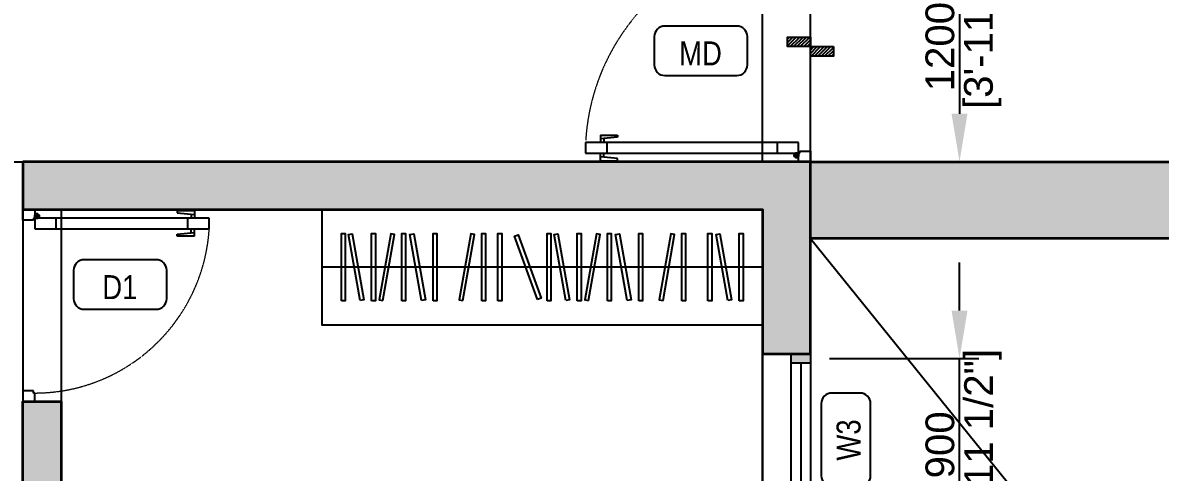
# Model space of a CAD drawing. Header units: millimetres. Extents: x -9946 to 131129, y -14823 to 207061.
# Drawn here: x 104274 to 110209, y 196404 to 198746 of the extents above; entities that cross this region are included whole.
import ezdxf
from ezdxf.enums import TextEntityAlignment as Align

# ---------------------------------------------------------------- set-up
doc = ezdxf.new("R2010")
doc.units = ezdxf.units.MM
doc.linetypes.add('3.5BHK EAST_UN-1$0$DASHED', pattern=[0.75, 0.5, -0.25])
doc.linetypes.add('3BHK  WEST_UN-3$0$DASHED', pattern=[0.75, 0.5, -0.25])
for name, color, linetype in [('A-Dimensions', 4, 'Continuous'), ('A-Door', 11, 'Continuous'), ('A-Door Line', 8, 'Continuous'), ('A-Furniture', 8, 'Continuous'), ('A-Hatch', 252, 'Continuous'), ('A-Room Boundary', 44, 'Continuous'), ('A-Shaft', 8, 'Continuous'), ('A-Text Main', 44, 'Continuous'), ('A-Window', 4, 'Continuous')]:
    doc.layers.add(name, color=color, linetype=linetype)
doc.layers.add('A-Wall', color=240, linetype='Continuous', lineweight=35)
doc.styles.add('2024-08-29_TOWER-A$0$simplex-0.8', font='simplex.shx', dxfattribs={"width": 0.8})
doc.styles.add('ARIAL', font='ARIALN.TTF')
doc.styles.add('S', font='arial.ttf', dxfattribs={"height": 150})
doc.dimstyles.new('DIMSMALL', dxfattribs={"dimtxt": 150, "dimasz": 250, "dimexe": 100, "dimexo": 100, "dimgap": 25, "dimtad": 1, "dimdec": 0, "dimtxsty": 'S', "dimcen": 0, "dimdle": 100, "dimclrd": 8, "dimclre": 8, "dimclrt": 256, "dimazin": 3, "dimtfac": 1, "dimtdec": 0, "dimtix": 1, "dimtmove": 0, "dimatfit": 3, "dimldrblk": '12_DatumFilled', "dimlwd": -1, "dimlwe": -1, "dimarcsym": 1})

# ---------------------------------------------------------------- blocks, each defined once
blk = doc.blocks.new('3.5BHK EAST_UN-1$0$Door11')
for p, q in [((-991.7, 0), (-1050, 0)), ((-1050, 0), (-1050, -65.6)), ((-1003.4, -65.6), (-1003.4, -58.3)), ((-1003.4, -58.3), (-991.7, -58.3)), ((-991.7, -58.3), (-991.7, 0)), ((-58.3, -58.3), (-58.3, 0)), ((-58.3, 0), (0, 0)), ((-46.6, -58.3), (-58.3, -58.3)), ((-46.6, -65.6), (-46.6, -58.3)), ((-35, -94.7), (-35, -59.8)), ((0, 0), (0, -65.6)), ((-1050, -65.6), (-1003.4, -65.6)), ((-104.9, -65.6), (-104.9, -1021.8)), ((-46.6, -65.6), (-104.9, -65.6)), ((-104.9, -65.6), (-104.9, -65.6)), ((-17.5, -77.3), (-52.5, -77.3)), ((-46.6, -1021.8), (-46.6, -65.6)), ((0, -65.6), (-46.6, -65.6)), ((-104.9, -182.2), (-46.6, -182.2)), ((-145.8, -846.8), (-134.1, -846.8)), ((-145.8, -940.1), (-145.8, -846.8)), ((-134.1, -846.8), (-125.5, -940.1)), ((-17.5, -846.8), (-26.1, -940.1)), ((-5.8, -846.8), (-17.5, -846.8)), ((-5.8, -940.1), (-5.8, -846.8)), ((-127.1, -922.6), (-104.9, -922.6)), ((-104.9, -905.1), (-46.6, -905.1)), ((-24.5, -922.6), (-46.6, -922.6)), ((-145.8, -940.1), (-104.9, -940.1)), ((-5.8, -940.1), (-46.6, -940.1)), ((-104.9, -1021.8), (-46.6, -1021.8))]:
    blk.add_line(p, q)
blk.add_circle((-35, -77.3), 11.7)
at = {"linetype": '3.5BHK EAST_UN-1$0$DASHED', "lineweight": 0}
blk.add_arc((-43.9, -64.2), 959.5, 180.08223, 266.3506, dxfattribs=at)
blk = doc.blocks.new('3.5BHK EAST_UN-1$0$A$Ceb508b97')
at = {"layer": 'A-Furniture', "ltscale": 600}
blk.add_lwpolyline([(100.2, 600), (100.2, 0), (2400.2, 0), (2400.2, 600)], close=True, dxfattribs=at)
for points in [[(202.7, 125), (202.7, 475), (222.7, 475), (222.7, 125), (202.7, 125)], [(359.9, 125), (359.9, 475), (379.9, 475), (379.9, 125), (359.9, 125)], [(517.8, 125), (517.8, 475), (537.8, 475), (537.8, 125), (517.8, 125)], [(681.2, 125), (681.2, 475), (701.2, 475), (701.2, 125), (681.2, 125)], [(934.9, 125), (934.9, 475), (954.9, 475), (954.9, 125), (934.9, 125)], [(1019.4, 125), (1019.4, 475), (1039.4, 475), (1039.4, 125), (1019.4, 125)], [(1275.7, 125), (1275.7, 475), (1295.7, 475), (1295.7, 125), (1275.7, 125)], [(1432.9, 125), (1432.9, 475), (1452.9, 475), (1452.9, 125), (1432.9, 125)], [(1590.8, 125), (1590.8, 475), (1610.8, 475), (1610.8, 125), (1590.8, 125)], [(1754.2, 125), (1754.2, 475), (1774.2, 475), (1774.2, 125), (1754.2, 125)], [(1979, 125), (1979, 475), (1999, 475), (1999, 125), (1979, 125)], [(2114.9, 125), (2114.9, 475), (2134.9, 475), (2134.9, 125), (2114.9, 125)], [(2278.3, 125), (2278.3, 475), (2298.3, 475), (2298.3, 125), (2278.3, 125)], [(300.1, 125.9), (239.3, 470.6), (259, 474.1), (319.7, 129.4), (300.1, 125.9)], [(419.5, 125.9), (480.3, 470.6), (460.6, 474.1), (399.9, 129.4), (419.5, 125.9)], [(621.4, 125.9), (560.6, 470.6), (580.3, 474.1), (641.1, 129.4), (621.4, 125.9)], [(836.6, 125.9), (897.4, 470.6), (877.7, 474.1), (817, 129.4), (836.6, 125.9)], [(1226.2, 132.1), (1106.5, 461), (1125.3, 467.9), (1245, 139), (1226.2, 132.1)], [(1373, 125.9), (1312.3, 470.6), (1332, 474.1), (1392.7, 129.4), (1373, 125.9)], [(1492.5, 125.9), (1553.3, 470.6), (1533.6, 474.1), (1472.8, 129.4), (1492.5, 125.9)], [(1694.4, 125.9), (1633.6, 470.6), (1653.3, 474.1), (1714.1, 129.4), (1694.4, 125.9)], [(1880.8, 125.9), (1941.5, 470.6), (1921.8, 474.1), (1861.1, 129.4), (1880.8, 125.9)], [(2218.5, 125.9), (2157.7, 470.6), (2177.4, 474.1), (2238.2, 129.4), (2218.5, 125.9)], [(2400.2, 300), (100, 300)]]:
    blk.add_lwpolyline(points, dxfattribs=at)
blk = doc.blocks.new('A$C060bb122')
at = {"layer": 'A-Window', "linetype": 'Continuous'}
for points in [[(0, 0), (-100, 0), (-100, -50), (0, -50)], [(-100, -900), (0, -900), (0, -850), (-100, -850)]]:
    blk.add_hatch(color=256, dxfattribs=at).paths.add_polyline_path(points)
for p, q in [((-249.5, 0), (-249.5, -900)), ((-100, 0), (-249.5, 0)), ((-100, -50), (-100, 0)), ((0, 0), (-100, 0)), ((0, 0), (-100, 0)), ((0, 0), (0, -900)), ((0, 0), (0, -50)), ((0, -50), (-100, -50)), ((-100, -850), (-100, -50)), ((-50, -50), (-50, -850)), ((0, -50), (0, -850)), ((-100, -900), (-100, -850)), ((-100, -850), (0, -850)), ((0, -850), (0, -900)), ((-100, -900), (-250, -900)), ((0, -900), (-100, -900)), ((0, -900), (-100, -900))]:
    blk.add_line(p, q, dxfattribs=at)
blk = doc.blocks.new('A$Cd470dc81')
at = {"layer": 'A-Door'}
for p, q in [((0, -55.5), (0, 0)), ((0, 0), (62.5, 0)), ((62.5, 0), (62.5, -44.4)), ((55.5, -55.5), (0, -55.5)), ((62.5, -44.4), (55.5, -44.4)), ((55.5, -44.4), (55.5, -55.5)), ((90.2, -33.3), (56.9, -33.3)), ((1173.1, -44.4), (62.5, -44.4)), ((62.5, -44.4), (62.5, -99.9)), ((73.6, -16.7), (73.6, -50)), ((173.5, -99.9), (173.5, -44.4)), ((1006.5, -5.6), (1006.5, -16.7)), ((1095.4, -5.6), (1006.5, -5.6)), ((1006.5, -16.7), (1095.4, -24.9)), ((1062, -99.9), (1062, -44.4)), ((1078.7, -23.3), (1078.7, -44.4)), ((1095.4, -5.6), (1095.4, -44.4)), ((1173.1, -99.9), (1173.1, -44.4)), ((62.5, -99.9), (1173.1, -99.9)), ((62.5, -99.9), (62.5, -99.9)), ((1078.7, -121), (1078.7, -99.9)), ((1095.4, -138.8), (1095.4, -99.9)), ((1006.5, -127.7), (1095.4, -119.5)), ((1006.5, -138.8), (1006.5, -127.7)), ((1095.4, -138.8), (1006.5, -138.8)), ((55.5, -1144.5), (0, -1144.5)), ((0, -1144.5), (0, -1200)), ((55.5, -1155.6), (55.5, -1144.5)), ((62.5, -1155.6), (55.5, -1155.6)), ((62.5, -1200), (62.5, -1155.6)), ((0, -1200), (62.5, -1200))]:
    blk.add_line(p, q, dxfattribs=at)
blk.add_circle((73.6, -33.3), 11.1, dxfattribs=at)
at = {"layer": 'A-Door', "linetype": '3BHK  WEST_UN-3$0$DASHED', "lineweight": 0}
blk.add_arc((61.2, -41.8), 1113.8, 270.08223, 356.3506, dxfattribs=at)
blk = doc.blocks.new('2024-08-29_TOWER-A$0$WNTG')
at = {"layer": 'A-Text Main'}
blk.add_lwpolyline([(-187.8, 246.2), (187.8, 246.2, -0.414214), (242.8, 191.2), (242.8, 43.3, -0.414214), (187.8, -11.7), (-187.8, -11.7, -0.414214), (-242.8, 43.3), (-242.8, 191.2, -0.414214)], format="xyb", close=True, dxfattribs=at)
at = {"layer": 'A-Text Main', "style": '2024-08-29_TOWER-A$0$simplex-0.8', "width": 0.8}
blk.add_attdef('WNTG', text='', height=150, dxfattribs=at).set_placement((-1.6, 43), align=Align.CENTER)
blk = doc.blocks.new('TILE DROP')
at = {"layer": 'A-Door Line'}
h = blk.add_hatch(dxfattribs=at)
h.set_pattern_fill('ANSI31', color=8, scale=0.1)
h.set_pattern_definition([(45, (-18.584744, -6.592634), (-0.008838835, 0.008838835), [])])
h.paths.add_polyline_path([(0, 0.05), (-0.12, 0.05), (-0.12, 0), (0, 0)])
h.paths.add_polyline_path([(0.12, -0.05), (0.12, 0), (0, 0), (0, -0.05)])
at = {"layer": 'A-Door Line', "color": 3}
for points in [[(-0.12, 0), (-0.12, 0.05), (0, 0.05), (0, 0)], [(0, -0.05), (0, 0), (0.12, 0), (0.12, -0.05)]]:
    blk.add_lwpolyline(points, close=True, dxfattribs=at)
blk = doc.blocks.new('Unit-1')
at = {"layer": 'A-Hatch', "linetype": 'Continuous'}
h = blk.add_hatch(color=256, dxfattribs=at)
h.dxf.hatch_style = 1
h.paths.add_polyline_path([(-7145, 15335.7), (-6895, 15335.7), (-6895, 16800.1), (-8999.8, 16800.1), (-8999.8, 16550.3), (-7145, 16550.1)])
h.paths.add_polyline_path([(-10800, 15796), (-10800, 12295), (-8145, 12295), (-8145, 12045.7), (-10800, 12045.7), (-10800, 10820), (-11050, 10820), (-11050, 15796)])
h.paths.add_polyline_path([(-5470, 12045.7), (-5270, 12045.7), (-5270, 16550.1), (-4400.1, 16550.1), (-4400.1, 16800.1), (-5470, 16800.1)])
h.paths.add_polyline_path([(-250, 16550.1), (-1050.1, 16550.1), (-1050.1, 16800.1), (0, 16800.1), (0, 16550.1), (0, 13495), (-250, 13495)])
h.paths.add_polyline_path([(-4110, 12295), (-4110, 12045.7), (-250, 12045.7), (-250, 11295.1), (0, 11295.1), (0, 12295)])
h.paths.add_polyline_path([(-3910, 8082.6), (-3910, 6370), (-1440, 6370), (-1440, 6420), (-1240, 6420), (-1240, 6370), (0, 6370), (0, 0), (-250, 0), (-250, 6170), (-4110, 6170), (-4110, 11045.7), (-3910, 11045.7)])
h.paths.add_polyline_path([(-250, 10395.1), (0, 10395.1), (0, 8985.1), (-250, 8985.1)])
h.paths.add_polyline_path([(-3740, 4410), (-6535, 4410), (-6535, 4210), (-3940, 4210), (-3940, 250), (-4840, 250), (-4840, 0), (-3240, 0), (-3240, 250), (-3740, 250)])
h.paths.add_polyline_path([(-7535, 4210), (-8145, 4210), (-10800, 4210), (-10800, 3620.1), (-11050, 3620.1), (-11050.1, 4460.1), (-8145, 4460), (-8145, 4410), (-8150, 4410), (-7535, 4410)])
h.paths.add_polyline_path([(-10800.1, 1820.1), (-10800, 250), (-6535, 250), (-6535, 2135), (-6335, 2135), (-6335, 250), (-5590, 250), (-5590, 0), (-10800, 0), (-11050, 0), (-11050, 250), (-11050.1, 1820.1)])
at = {"layer": 'A-Door Line', "color": 3}
blk.add_line((0, 12295), (0, 13495), dxfattribs=at)
at = {"layer": 'A-Door Line', "color": 3, "linetype": 'Continuous'}
blk.add_lwpolyline([(-4110, 12045.8), (-4110, 11045.7)], dxfattribs=at)
at = {"layer": 'A-Room Boundary', "color": 3, "linetype": 'Continuous'}
for points in [[(-250, 16550.1), (-5270, 16550.1), (-5270, 12295), (-250, 12295)], [(-3910, 8060), (-250, 8060), (-250, 12045.7), (-3910, 12045.7)]]:
    blk.add_lwpolyline(points, close=True, dxfattribs=at)
at = {"layer": 'A-Wall'}
blk.add_lwpolyline([(-4110, 12295), (-4110, 12045.7), (-250, 12045.7), (-250, 11295.1), (0, 11295.1), (0, 12295)], close=True, dxfattribs=at)
blk.add_lwpolyline([(-3910, 8082.6), (-3910, 6370), (-1440, 6370), (-1440, 6420), (-1240, 6420), (-1240, 6370), (0, 6370), (0, 0), (-250, 0), (-250, 6170), (-4110, 6170), (-4110, 11045.7), (-3910, 11045.7), (-3910, 8082.6)], dxfattribs=at)
at = {"layer": 'A-Door', "linetype": 'Continuous', "rotation": 180}
blk.add_blockref('A$Cd470dc81', (0, 12295), dxfattribs=at)
at = {"layer": 'A-Door', "xscale": 0.9523809523809337, "yscale": 0.9523809523809337, "zscale": 0.9523809523809337, "rotation": 90}
blk.add_blockref('3.5BHK EAST_UN-1$0$Door11', (-4110, 12045.7), dxfattribs=at)
at = {"layer": 'A-Door Line', "color": 8, "xscale": 1000.000000000004, "yscale": 1000.000000000004, "zscale": 1000.000000000004, "rotation": 180}
blk.add_blockref('TILE DROP', (0, 12895), dxfattribs=at)
at = {"layer": 'A-Furniture', "ltscale": 600}
blk.add_blockref('3.5BHK EAST_UN-1$0$A$Ceb508b97', (-2650.2, 11445.7), dxfattribs=at)
at = {"layer": 'A-Text Main'}
ref = blk.add_blockref('2024-08-29_TOWER-A$0$WNTG', (-572.1, 12990.7), dxfattribs=dict(at, xscale=-1, rotation=180))
ref.add_attrib('WNTG', 'MD', dxfattribs={"height": 125, "style": 'ARIAL'}).set_placement((-573.7, 12797.2), align=Align.CENTER)
ref = blk.add_blockref('2024-08-29_TOWER-A$0$WNTG', (-3601.7, 11772.7), dxfattribs=dict(at, xscale=-1, rotation=180))
ref.add_attrib('WNTG', 'D1', dxfattribs={"height": 125, "style": 'ARIAL'}).set_placement((-3603.3, 11579.2), align=Align.CENTER)
at = {"layer": 'A-Window'}
blk.add_blockref('A$C060bb122', (0, 11295.1), dxfattribs=at)
ref = blk.add_blockref('2024-08-29_TOWER-A$0$WNTG', (67.7, 10846.9), dxfattribs=dict(at, xscale=-1, rotation=270))
ref.add_attrib('WNTG', 'W3', dxfattribs={"layer": 'A-Text Main', "height": 125, "rotation": 90, "style": 'ARIAL'}).set_placement((261.2, 10845.3), align=Align.CENTER)
blk = doc.blocks.new('*D56')
at = {"layer": 'A-Dimensions', "color": 8, "transparency": 16777216}
for p, q in [((109161.2, 197246.4), (109161.2, 197496.4)), ((108483.6, 196996.4), (109261.2, 196996.4)), ((109161.2, 196096.4), (109161.2, 196996.4)), ((108483.6, 196096.4), (109261.2, 196096.4)), ((109161.2, 195846.4), (109161.2, 195596.4))]:
    blk.add_line(p, q, dxfattribs=at)
for points in [[(109119.6, 197246.4), (109202.9, 197246.4), (109161.2, 196996.4)], [(109119.6, 195846.4), (109202.9, 195846.4), (109161.2, 196096.4)]]:
    blk.add_solid(points, dxfattribs=at)
at = {"layer": 'Defpoints', "color": 0, "transparency": 16777216}
for p in [(108383.6, 196996.4), (109161.2, 196996.4), (108383.6, 196096.4)]:
    blk.add_point(p, dxfattribs=at)
at = {"layer": 'A-Dimensions', "lineweight": 30, "transparency": 16777216, "char_height": 150, "attachment_point": 5, "rotation": 90, "style": 'S'}
for s, insert in [('\\A1;[2\'-11 1/2"]', (109283.3, 196546.4)), ('\\A1;900', (109059.7, 196546.4))]:
    blk.add_mtext(s, dxfattribs=dict(at, insert=insert))
blk = doc.blocks.new('12_DatumFilled')
at = {"color": 8, "linetype": 'ByBlock'}
blk.add_solid([(0, 0.577), (-1, 0), (0, -0.577)], dxfattribs=at)
blk = doc.blocks.new('*D68')
at = {"layer": 'A-Dimensions', "color": 8, "transparency": 16777216}
for p, q in [((108296.5, 199221.4), (109261.2, 199221.4)), ((109161.2, 198971.4), (109161.2, 198271.4)), ((108296.5, 198021.4), (109261.2, 198021.4))]:
    blk.add_line(p, q, dxfattribs=at)
for points in [[(109119.6, 198971.4), (109202.9, 198971.4), (109161.2, 199221.4)], [(109119.6, 198271.4), (109202.9, 198271.4), (109161.2, 198021.4)]]:
    blk.add_solid(points, dxfattribs=at)
at = {"layer": 'Defpoints', "color": 0, "transparency": 16777216}
for p in [(108196.5, 199221.4), (108196.5, 198021.4), (109161.2, 198021.4)]:
    blk.add_point(p, dxfattribs=at)
at = {"layer": 'A-Dimensions', "lineweight": 30, "transparency": 16777216, "char_height": 150, "attachment_point": 5, "rotation": 90, "style": 'S'}
for s, insert in [('\\A1;[3\'-11"]', (109282.4, 198621.4)), ('\\A1;1200', (109059.7, 198621.4))]:
    blk.add_mtext(s, dxfattribs=dict(at, insert=insert))
blk = doc.blocks.new('Core & corridor$0$A$C436b777d')
at = {"layer": 'A-Hatch'}
h = blk.add_hatch(color=256, dxfattribs=at)
h.dxf.hatch_style = 1
h.paths.add_polyline_path([(3500, 19811.3), (250.5, 19811.3), (250.3, 20211.7), (3499.8, 20211.7)])
at = {"layer": 'A-Wall'}
blk.add_lwpolyline([(3500, 19811.3), (250.5, 19811.3), (250.3, 20211.7), (3499.8, 20211.7)], close=True, dxfattribs=at)
blk = doc.blocks.new('Core & corridor')
at = {"layer": 'A-Shaft', "ltscale": 300}
blk.add_lwpolyline([(10844.6, 48439.6), (13894.6, 44671.3)], dxfattribs=at)
at = {"ltscale": 300}
blk.add_blockref('Core & corridor$0$A$C436b777d', (10594.6, 28627.2), dxfattribs=at)

msp = doc.modelspace()

# ---------------------------------------------------------------- block references
msp.add_blockref('Core & corridor', (97538.5, 149182.5))

# ---------------------------------------------------------------- dimensions: what is measured, and where the dimension line sits
at = {"layer": 'A-Dimensions', "lineweight": 30}
for base, p1, p2, picture, middle in [((109161.2, 198021.4), (108196.5, 199221.4), (108196.5, 198021.4), '*D68', (109161.2, 198621.4)), ((109161.2, 196996.4), (108383.6, 196096.4), (108383.6, 196996.4), '*D56', (109161.2, 196546.4))]:
    dim = msp.add_linear_dim(base=base, p1=p1, p2=p2, angle=90, dimstyle='DIMSMALL', dxfattribs=at)
    dim.commit()
    dim.dimension.update_dxf_attribs({"geometry": picture, "text_midpoint": middle})

# ---------------------------------------------------------------- next in the draw order: block references
at = {"linetype": 'Continuous'}
msp.add_blockref('Unit-1', (108383.6, 185726.4), dxfattribs=at)

doc.saveas('drawing.dxf')
